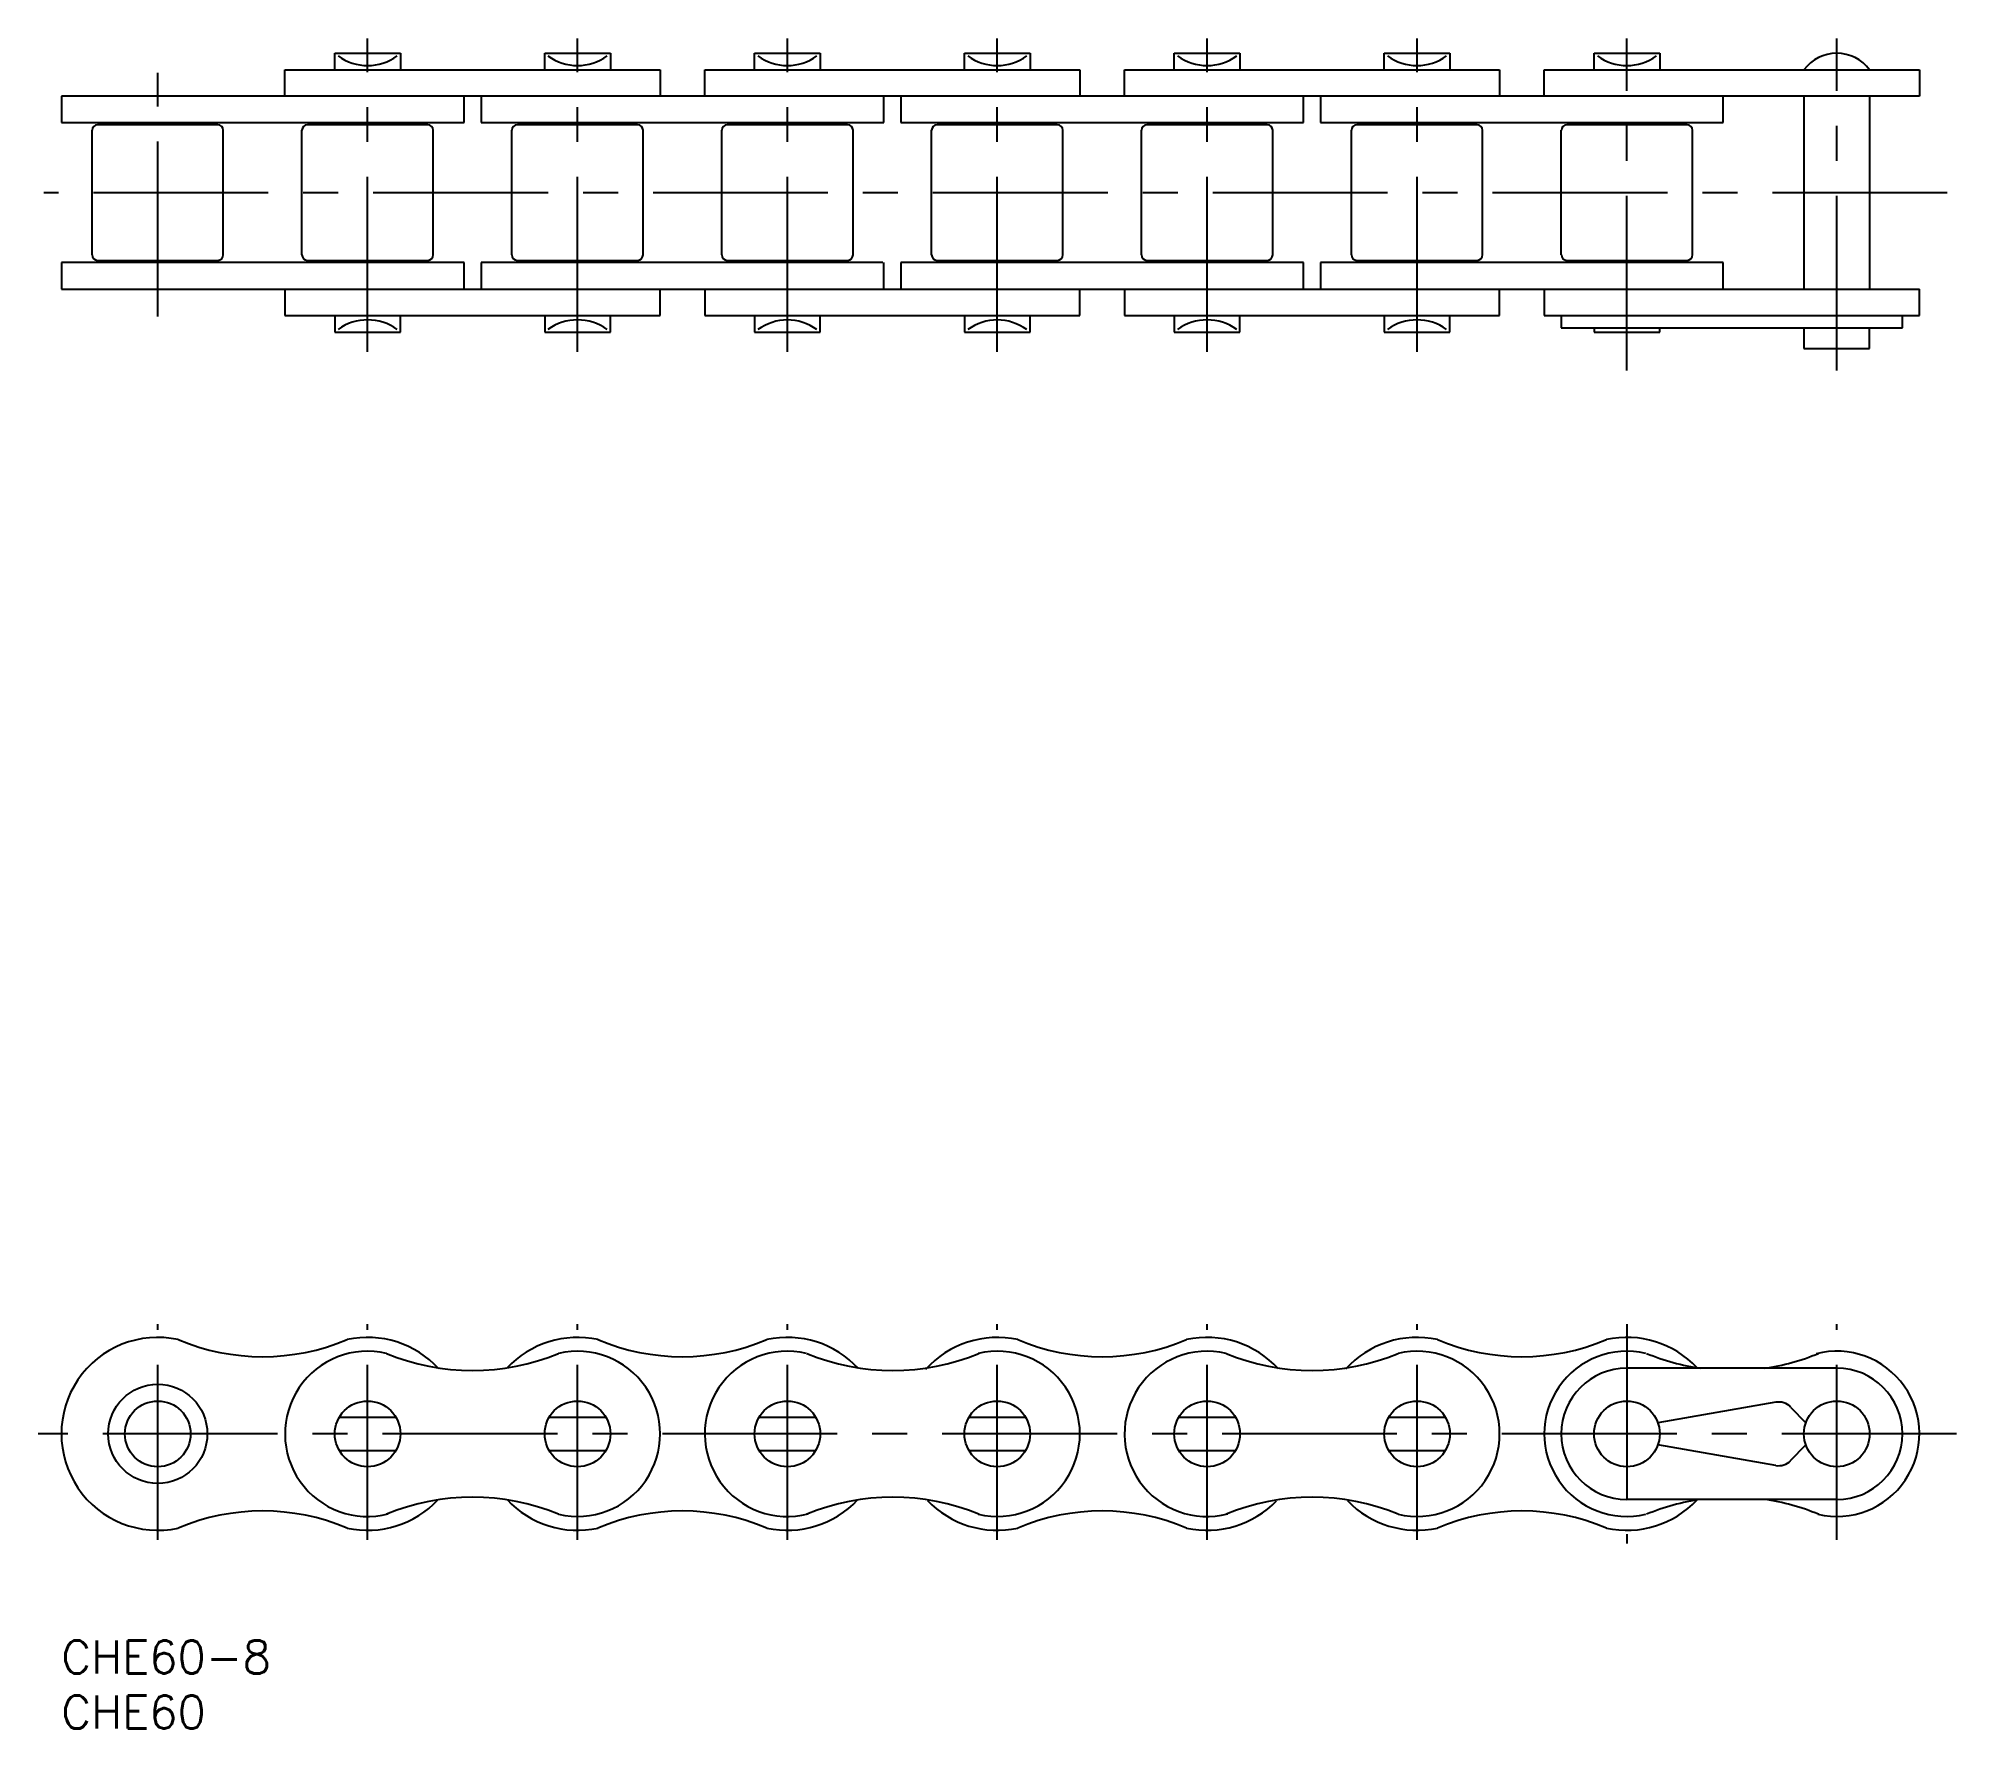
# Model space of a CAD drawing. Extents: x -2 to 172, y -8 to 145.
import ezdxf

# ---------------------------------------------------------------- set-up
doc = ezdxf.new("R2010")
doc.units = 0
doc.header["$LTSCALE"] = 0.5
doc.linetypes.add('CENTER', pattern=[50.8, 31.75, -6.35, 6.35, -6.35])
for name, color, linetype in [('MSM_CENTER', 1, 'CENTER'), ('MSM_CONTINUOUS', 7, 'CONTINUOUS'), ('MSM_PART_NUMBER', 7, 'CONTINUOUS')]:
    doc.layers.add(name, color=color, linetype=linetype)
doc.styles.get("Standard").update_dxf_attribs({"font": 'txt.shx', "height": 3, "bigfont": 'bigfont.shx'})

# ---------------------------------------------------------------- blocks, each defined once
blk = doc.blocks.new('*U2')
at = {"layer": 'MSM_PART_NUMBER'}
blk.add_text('CHE60-8', height=3, dxfattribs=at).set_placement((0, -3))
blk = doc.blocks.new('*U3')
at = {"layer": 'MSM_PART_NUMBER'}
blk.add_text('CHE60', height=3, dxfattribs=at).set_placement((0, -8))

msp = doc.modelspace()

# ---------------------------------------------------------------- linework, layer by layer
at = {"layer": 'MSM_CENTER'}
for p, q in [((27.8, 116.93), (27.8, 145.38)), ((46.85, 116.93), (46.85, 145.38)), ((65.9, 116.93), (65.9, 145.38)), ((84.95, 116.93), (84.95, 145.38)), ((104, 116.93), (104, 145.38)), ((123.05, 116.93), (123.05, 145.38)), ((142.1, 115.23), (142.1, 145.38)), ((161.15, 115.23), (161.15, 145.38)), ((8.75, 120.15), (8.75, 142.26)), ((171.18, 131.38), (-1.6, 131.38)), ((8.75, 9.14), (8.75, 28.7)), ((27.8, 9.14), (27.8, 28.7)), ((46.85, 9.14), (46.85, 28.7)), ((65.9, 9.14), (65.9, 28.7)), ((84.95, 9.14), (84.95, 28.7)), ((104, 9.14), (104, 28.7)), ((123.05, 9.14), (123.05, 28.7)), ((142.1, 28.7), (142.1, 8.81)), ((161.15, 9.14), (161.15, 28.7)), ((172.03, 18.75), (-2.09, 18.75))]:
    msp.add_line(p, q, dxfattribs=at)
at = {"layer": 'MSM_CONTINUOUS'}
for p, q in [((24.82, 144.03), (30.78, 144.03)), ((24.82, 142.54), (24.82, 144.03)), ((30.78, 144.03), (30.78, 142.54)), ((43.87, 144.03), (49.83, 144.03)), ((43.87, 142.54), (43.87, 144.03)), ((49.83, 144.03), (49.83, 142.54)), ((62.92, 144.03), (68.88, 144.03)), ((62.92, 142.54), (62.92, 144.03)), ((68.88, 144.03), (68.88, 142.54)), ((81.97, 144.03), (87.93, 144.03)), ((81.97, 142.54), (81.97, 144.03)), ((87.93, 144.03), (87.93, 142.54)), ((101.02, 144.03), (106.98, 144.03)), ((101.02, 142.54), (101.02, 144.03)), ((106.98, 144.03), (106.98, 142.54)), ((120.07, 144.03), (126.03, 144.03)), ((120.07, 142.54), (120.07, 144.03)), ((126.03, 144.03), (126.03, 142.54)), ((139.12, 144.03), (145.08, 144.03)), ((139.12, 142.54), (139.12, 144.03)), ((145.08, 144.03), (145.08, 142.54)), ((20.3, 142.54), (54.35, 142.54)), ((20.3, 140.14), (20.3, 142.54)), ((54.35, 142.54), (54.35, 140.14)), ((58.4, 142.54), (92.45, 142.54)), ((58.4, 140.14), (58.4, 142.54)), ((92.45, 142.54), (92.45, 140.14)), ((96.5, 142.54), (130.55, 142.54)), ((96.5, 140.14), (96.5, 142.54)), ((130.55, 142.54), (130.55, 140.14)), ((134.6, 142.54), (168.65, 142.54)), ((134.6, 140.14), (134.6, 142.54)), ((168.65, 142.54), (168.65, 140.14)), ((0, 140.14), (0, 137.74)), ((38.1, 140.14), (0, 140.14)), ((36.55, 137.74), (36.55, 140.14)), ((76.2, 140.14), (38.1, 140.14)), ((38.1, 140.14), (38.1, 137.74)), ((168.65, 140.14), (65.9, 140.14)), ((74.65, 137.74), (74.65, 140.14)), ((76.2, 140.14), (76.2, 137.74)), ((112.75, 137.74), (112.75, 140.14)), ((114.3, 140.14), (114.3, 137.74)), ((150.85, 137.74), (150.85, 140.14)), ((158.17, 140.14), (158.17, 122.64)), ((164.13, 140.14), (164.13, 122.64)), ((0, 137.74), (36.55, 137.74)), ((4.25, 137.74), (4.25, 137.54)), ((13.25, 137.74), (13.25, 137.54)), ((23.3, 137.74), (23.3, 137.54)), ((32.3, 137.74), (32.3, 137.54)), ((38.1, 137.74), (74.65, 137.74)), ((42.35, 137.74), (42.35, 137.54)), ((51.35, 137.74), (51.35, 137.54)), ((61.4, 137.74), (61.4, 137.54)), ((70.4, 137.74), (70.4, 137.54)), ((76.2, 137.74), (112.75, 137.74)), ((80.45, 137.74), (80.45, 137.54)), ((89.45, 137.74), (89.45, 137.54)), ((99.5, 137.74), (99.5, 137.54)), ((108.5, 137.74), (108.5, 137.54)), ((114.3, 137.74), (150.85, 137.74)), ((118.55, 137.74), (118.55, 137.54)), ((123.44, 137.74), (123.44, 137.74)), ((127.55, 137.74), (127.55, 137.54)), ((137.6, 137.74), (137.6, 137.54)), ((146.6, 137.74), (146.6, 137.54)), ((2.79, 125.74), (2.79, 137.04)), ((14.2, 137.54), (3.29, 137.54)), ((14.7, 125.74), (14.7, 137.04)), ((21.84, 125.74), (21.84, 137.04)), ((33.25, 137.54), (22.34, 137.54)), ((33.75, 125.74), (33.75, 137.04)), ((40.89, 125.74), (40.89, 137.04)), ((52.3, 137.54), (41.39, 137.54)), ((52.8, 125.74), (52.8, 137.04)), ((59.94, 125.74), (59.94, 137.04)), ((71.36, 137.54), (60.44, 137.54)), ((71.86, 125.74), (71.86, 137.04)), ((78.99, 125.74), (78.99, 137.04)), ((90.4, 137.54), (79.49, 137.54)), ((90.9, 125.74), (90.9, 137.04)), ((98.04, 125.74), (98.04, 137.04)), ((109.45, 137.54), (98.54, 137.54)), ((109.95, 125.74), (109.95, 137.04)), ((117.09, 125.74), (117.09, 137.04)), ((128.5, 137.54), (117.59, 137.54)), ((129, 125.74), (129, 137.04)), ((136.14, 125.74), (136.14, 137.04)), ((147.56, 137.54), (136.65, 137.54)), ((148.06, 125.74), (148.06, 137.04)), ((36.55, 125.04), (0, 125.04)), ((0, 125.04), (0, 122.64)), ((3.29, 125.24), (14.2, 125.24)), ((4.25, 125.24), (4.25, 125.04)), ((13.25, 125.24), (13.25, 125.04)), ((22.34, 125.24), (33.25, 125.24)), ((23.3, 125.24), (23.3, 125.04)), ((32.3, 125.24), (32.3, 125.04)), ((36.55, 122.64), (36.55, 125.04)), ((74.57, 125.04), (38.1, 125.04)), ((38.1, 125.04), (38.1, 122.64)), ((41.39, 125.24), (52.3, 125.24)), ((42.35, 125.24), (42.35, 125.04)), ((51.35, 125.24), (51.35, 125.04)), ((60.44, 125.24), (71.36, 125.24)), ((61.4, 125.24), (61.4, 125.04)), ((70.4, 125.24), (70.4, 125.04)), ((74.65, 122.64), (74.65, 125.04)), ((112.75, 125.04), (76.2, 125.04)), ((76.2, 125.04), (76.2, 122.64)), ((79.49, 125.24), (90.4, 125.24)), ((80.45, 125.24), (80.45, 125.04)), ((89.45, 125.24), (89.45, 125.04)), ((98.54, 125.24), (109.45, 125.24)), ((99.5, 125.24), (99.5, 125.04)), ((108.5, 125.24), (108.5, 125.04)), ((112.75, 122.64), (112.75, 125.04)), ((150.85, 125.04), (114.3, 125.04)), ((114.3, 125.04), (114.3, 122.64)), ((117.59, 125.24), (128.5, 125.24)), ((118.55, 125.24), (118.55, 125.04)), ((127.55, 125.24), (127.55, 125.04)), ((136.65, 125.24), (147.56, 125.24)), ((137.6, 125.24), (137.6, 125.04)), ((146.6, 125.24), (146.6, 125.04)), ((150.85, 122.64), (150.85, 125.04)), ((0, 122.64), (38.1, 122.64)), ((20.3, 122.64), (20.3, 120.24)), ((38.1, 122.64), (130.55, 122.64)), ((54.35, 120.24), (54.35, 122.64)), ((58.4, 122.64), (58.4, 120.24)), ((92.45, 120.24), (92.45, 122.64)), ((96.5, 122.64), (96.5, 120.24)), ((114.3, 122.64), (150.85, 122.64)), ((130.55, 120.24), (130.55, 122.64)), ((134.6, 122.64), (168.65, 122.64)), ((134.6, 122.64), (134.6, 120.24)), ((168.65, 120.24), (168.65, 122.64)), ((20.3, 120.24), (54.35, 120.24)), ((24.82, 120.22), (24.82, 118.73)), ((30.78, 118.73), (30.78, 120.22)), ((43.87, 120.21), (43.87, 118.72)), ((49.83, 118.72), (49.83, 120.21)), ((58.4, 120.24), (92.45, 120.24)), ((62.92, 120.21), (62.92, 118.72)), ((68.88, 118.72), (68.88, 120.21)), ((81.97, 120.21), (81.97, 118.72)), ((87.93, 118.72), (87.93, 120.21)), ((96.5, 120.24), (130.55, 120.24)), ((101.02, 120.21), (101.02, 118.72)), ((106.98, 118.72), (106.98, 120.21)), ((120.07, 120.21), (120.07, 118.72)), ((126.03, 118.72), (126.03, 120.21)), ((134.6, 120.24), (168.65, 120.24)), ((136.14, 120.24), (136.14, 119.13)), ((167.1, 119.13), (167.1, 120.24)), ((24.82, 118.73), (30.78, 118.73)), ((43.87, 118.72), (49.83, 118.72)), ((62.92, 118.72), (68.88, 118.72)), ((81.97, 118.72), (87.93, 118.72)), ((101.02, 118.72), (106.98, 118.72)), ((120.07, 118.72), (126.03, 118.72)), ((136.14, 119.13), (167.1, 119.13)), ((139.12, 119.13), (139.12, 118.72)), ((139.12, 118.72), (145.08, 118.72)), ((145.08, 118.72), (145.08, 119.13)), ((158.17, 119.13), (158.17, 117.23)), ((164.13, 117.23), (164.13, 119.13)), ((158.17, 117.23), (164.13, 117.23)), ((161.15, 24.7), (142.1, 24.7)), ((155.62, 21.61), (144.91, 19.75)), ((156.95, 21.18), (158.34, 19.75)), ((25.22, 20.25), (30.38, 20.25)), ((44.27, 20.25), (49.42, 20.25)), ((63.32, 20.25), (68.47, 20.25)), ((82.38, 20.25), (87.52, 20.25)), ((101.42, 20.25), (106.57, 20.25)), ((120.47, 20.25), (125.62, 20.25)), ((155.62, 15.89), (144.91, 17.75)), ((156.95, 16.32), (158.34, 17.75)), ((25.22, 17.25), (30.38, 17.25)), ((44.27, 17.25), (49.42, 17.25)), ((63.32, 17.25), (68.47, 17.25)), ((82.38, 17.25), (87.52, 17.25)), ((101.42, 17.25), (106.57, 17.25)), ((120.47, 17.25), (125.62, 17.25)), ((161.15, 12.79), (142.1, 12.79))]:
    msp.add_line(p, q, dxfattribs=at)
for centre, radius in [((8.75, 18.75), 4.5), ((8.75, 18.75), 2.98), ((27.8, 18.75), 2.98), ((46.85, 18.75), 2.98), ((65.9, 18.75), 2.98), ((84.95, 18.75), 2.98), ((104, 18.75), 2.98), ((123.05, 18.75), 2.98), ((142.1, 18.75), 2.98), ((161.15, 18.75), 2.98)]:
    msp.add_circle(centre, radius, dxfattribs=at)
for centre, radius, start, end in [((27.8, 147.47), 4.55, 233.906, 306.094), ((46.85, 147.47), 4.55, 233.906, 306.094), ((65.9, 147.47), 4.55, 233.906, 306.094), ((84.95, 147.47), 4.55, 233.906, 306.094), ((104, 147.47), 4.55, 233.906, 306.094), ((123.05, 147.47), 4.55, 233.906, 306.094), ((142.1, 147.47), 4.55, 233.906, 306.094), ((161.15, 140.3), 3.73, 36.9283, 143.0717), ((3.29, 137.04), 0.5, 90, 180), ((14.2, 137.04), 0.5, 0, 90), ((22.34, 137.04), 0.5, 90, 180), ((33.25, 137.04), 0.5, 0, 90), ((41.39, 137.04), 0.5, 90, 180), ((52.3, 137.04), 0.5, 0, 90), ((60.44, 137.04), 0.5, 90, 180), ((71.36, 137.04), 0.5, 0, 90), ((79.49, 137.04), 0.5, 90, 180), ((90.4, 137.04), 0.5, 0, 90), ((98.54, 137.04), 0.5, 90, 180), ((109.45, 137.04), 0.5, 0, 90), ((117.59, 137.04), 0.5, 90, 180), ((128.5, 137.04), 0.5, 0, 90), ((136.65, 137.04), 0.5, 90, 180), ((147.56, 137.04), 0.5, 0, 90), ((3.29, 125.74), 0.5, 180, 270), ((14.2, 125.74), 0.5, 270, 0), ((22.34, 125.74), 0.5, 180, 270), ((33.25, 125.74), 0.5, 270, 0), ((41.39, 125.74), 0.5, 180, 270), ((52.3, 125.74), 0.5, 270, 0), ((60.44, 125.74), 0.5, 180, 270), ((71.36, 125.74), 0.5, 270, 0), ((79.49, 125.74), 0.5, 180, 270), ((90.4, 125.74), 0.5, 270, 0), ((98.54, 125.74), 0.5, 180, 270), ((109.45, 125.74), 0.5, 270, 0), ((117.59, 125.74), 0.5, 180, 270), ((128.5, 125.74), 0.5, 270, 0), ((136.65, 125.74), 0.5, 180, 270), ((147.56, 125.74), 0.5, 270, 0), ((27.8, 115.29), 4.55, 53.906, 126.094), ((46.85, 115.29), 4.55, 53.906, 126.094), ((65.9, 115.28), 4.55, 53.906, 126.094), ((84.95, 115.28), 4.55, 53.906, 126.094), ((104, 115.29), 4.55, 53.906, 126.094), ((123.05, 115.29), 4.55, 53.906, 126.094), ((8.75, 18.75), 8.75, 77.727, 282.28), ((18.27, 45.48), 19.73, 247.1355, 292.8645), ((27.8, 18.75), 7.5, 76.742, 284.493), ((27.8, 18.75), 8.75, 42.407, 102.273), ((46.85, 18.75), 8.75, 77.727, 137.0132), ((46.85, 18.75), 7.5, 256.735, 103.258), ((56.37, 45.48), 19.73, 247.1355, 292.8645), ((65.9, 18.75), 7.5, 76.742, 284.493), ((65.9, 18.75), 8.75, 42.5669, 102.273), ((84.95, 18.75), 8.75, 77.727, 138.0625), ((84.95, 18.75), 7.5, 256.735, 103.258), ((94.47, 45.48), 19.73, 247.1355, 292.8645), ((104, 18.75), 7.5, 76.742, 284.493), ((104, 18.75), 8.75, 42.3235, 102.273), ((123.05, 18.75), 8.75, 77.727, 137.8237), ((123.05, 18.75), 7.5, 256.735, 103.258), ((132.57, 45.48), 19.73, 247.1355, 292.8645), ((142.1, 18.75), 7.5, 76.735, 283.258), ((142.1, 18.75), 8.75, 43.2568, 102.28), ((161.15, 18.75), 7.5, 256.742, 104.493), ((37.32, 44.92), 20.42, 247.5339, 292.4661), ((75.47, 44.92), 20.42, 247.5339, 292.4661), ((113.53, 44.92), 20.42, 247.5339, 292.4661), ((142.1, 18.75), 5.96, 90, 270), ((151.69, 44.92), 20.42, 247.5339, 261.8754), ((151.69, 44.92), 20.42, 278.1246, 292.4661), ((161.15, 18.75), 5.96, 270, 90), ((155.88, 20.14), 1.5, 44.19, 99.864), ((155.88, 17.36), 1.5, 260.136, 315.81), ((27.8, 18.75), 8.75, 257.727, 316.8823), ((37.32, -7.42), 20.42, 67.5339, 112.4661), ((46.85, 18.75), 8.75, 223.0177, 282.28), ((65.9, 18.75), 8.75, 257.727, 316.7656), ((75.47, -7.42), 20.42, 67.5339, 112.4661), ((84.95, 18.75), 8.75, 223.5957, 282.28), ((104, 18.75), 8.75, 257.727, 316.0423), ((113.53, -7.42), 20.42, 67.5339, 112.4661), ((123.05, 18.75), 8.75, 223.797, 282.273), ((142.1, 18.75), 8.75, 257.727, 316.7432), ((151.69, -7.42), 20.42, 98.1246, 112.4661), ((151.69, -7.42), 20.42, 67.5339, 81.8754), ((18.27, -7.98), 19.73, 67.1355, 112.8645), ((56.37, -7.98), 19.73, 67.1355, 112.8645), ((94.47, -7.98), 19.73, 67.1355, 112.8645), ((132.57, -7.98), 19.73, 67.1355, 112.8645)]:
    msp.add_arc(centre, radius, start, end, dxfattribs=at)

# ---------------------------------------------------------------- block references
for name in ['*U2', '*U3']:
    msp.add_blockref(name, (0, 0), dxfattribs=at)

doc.saveas('drawing.dxf')
